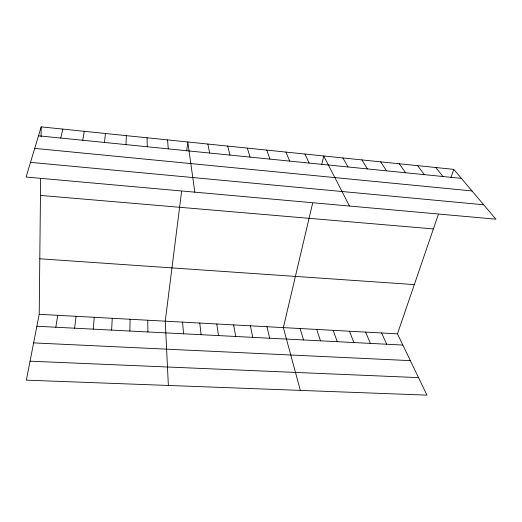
<?xml version="1.0" encoding="UTF-8"?>
<svg xmlns="http://www.w3.org/2000/svg" width="522" height="522" viewBox="0 0 522 522"><rect width="100%" height="100%" fill="white"/><g stroke="black" fill="none" stroke-linecap="round" stroke-linejoin="round"><path stroke-width="0.78" d="M438.297 214.575L397.464 333.839L426.944 395.128L26.348 380.153L39.209 314.309L40.631 178.974M41.081 136.607L41.179 126.872L453.775 169.376L495.9 219.175L26.1 177.03L41.179 126.872M129.861 331.039L130.082 319.262M125.998 144.62L126.357 135.648M111.623 330.1L112.25 318.289M93.21 329.154L94.254 317.311M104.498 142.454L105.418 133.488M74.613 328.194L76.075 316.319M181.571 191.594L165.252 321.18L168.365 385.464M186.7 150.871L187.822 141.977L194.81 192.168M55.834 327.235L57.733 315.321M82.744 140.268L84.244 131.309M60.748 138.056L62.836 129.104M312.6 203.319L283.342 327.62L300.352 390.397M321.748 164.463L323.744 155.98L349.472 206.04M451.008 177.467L453.775 169.376M30.054 361.191L418.527 377.621M33.623 342.902L410.351 360.637M36.873 326.257L402.867 345.068M39.209 314.309L397.464 333.839M39.789 258.795L414.324 284.594M40.462 195.411L433.391 228.923M30.511 162.362L483.718 204.774M34.713 148.385L472.012 190.935M38.491 135.811L461.383 178.374M435.779 167.523L442.989 176.521M417.593 165.65L424.399 174.648M399.219 163.758L405.607 172.756M380.649 161.846L386.613 170.844M361.883 159.908L367.41 168.913M342.915 157.957L347.998 166.962M304.939 154.042L309.115 163.047M381.602 332.977L386.698 344.239M365.602 332.103L370.379 343.398M285.932 152.085L289.651 161.089M349.446 331.222L353.903 342.556M333.147 330.335L337.277 341.701M266.729 150.108L269.972 159.106M316.697 329.434L320.495 340.833M247.317 148.111L250.077 157.109M300.098 328.534L303.556 339.966M227.696 146.088L229.967 155.08M266.931 326.726L269.698 338.223M250.371 325.819L252.785 337.356M207.867 144.046L209.635 153.037M233.66 324.912L235.716 336.481M216.793 323.992L218.49 335.594M199.769 323.059L201.1 334.7M182.589 322.126L183.542 333.799M167.555 139.889L168.28 148.874M147.073 137.782L147.256 146.76M147.752 320.227L147.928 331.966"/></g></svg>
